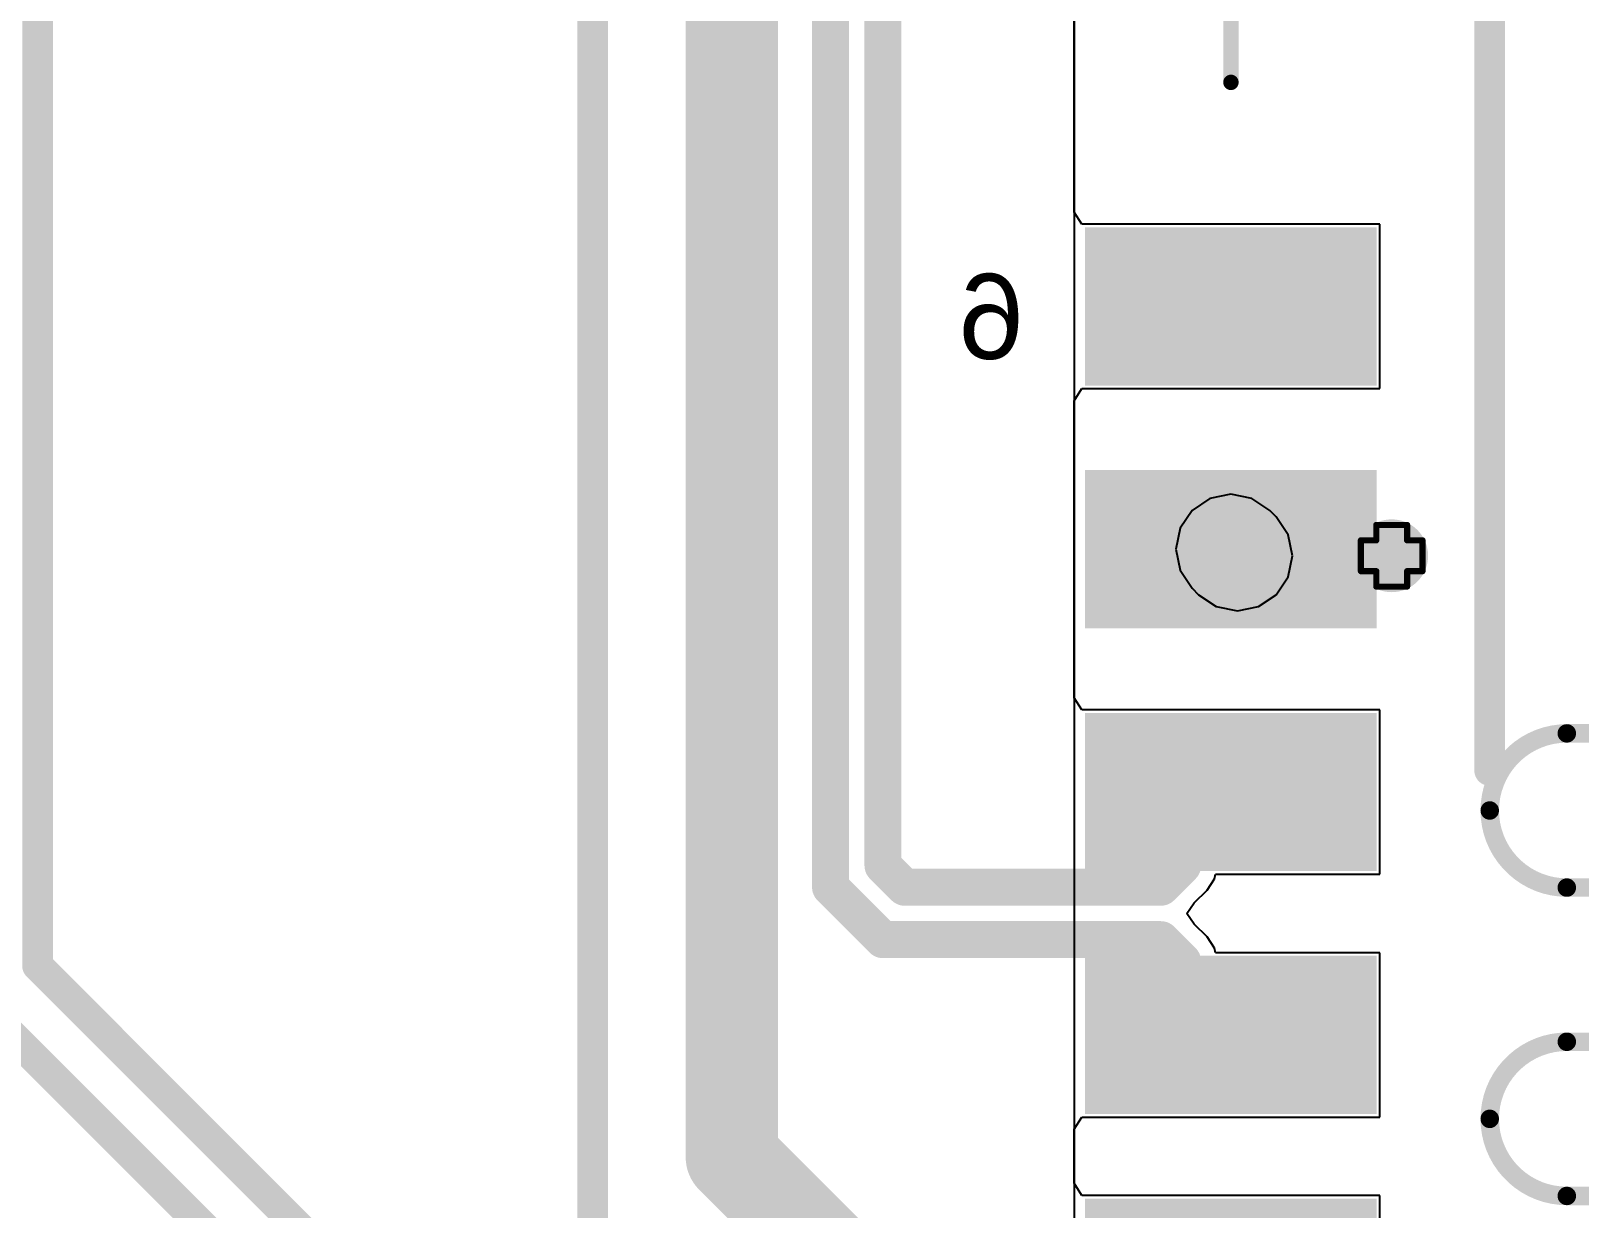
# Model space of a CAD drawing. Header units: inches. Extents: x -1 to 13, y -1.6 to 0.5.
# Drawn here: x 0.645 to 1.147, y -0.83 to -0.448 of the extents above; entities that cross this region are included whole.
import ezdxf

# ---------------------------------------------------------------- set-up
doc = ezdxf.new("R2010")
doc.units = ezdxf.units.IN
doc.header["$MEASUREMENT"] = 0
for name, color, linetype in [('Bottom Layer', 5, 'Continuous'), ('Bottom Overlay', 54, 'Continuous'), ('Bottom Paste', 16, 'Continuous'), ('Bottom Solder', 6, 'Continuous'), ('Dimensions', 6, 'Continuous'), ('Drill Drawing', 1, 'Continuous'), ('Top Layer', 1, 'Continuous'), ('Via Holes', 16, 'Continuous')]:
    doc.layers.add(name, color=color, linetype=linetype)
doc.styles.add('Arial', font='', dxfattribs={"height": 0.2})
doc.styles.get('Arial').set_extended_font_data('Arial')

# ---------------------------------------------------------------- blocks, each defined once
blk = doc.blocks.new('BL_R8812AF1_B_11')
at = {"layer": 'Bottom Layer'}
for points in [[(-0.5748, 0.06102), (-0.48819, 0.06102), (-0.48819, 0.01772), (-0.5748, 0.01772)], [(-0.5748, -0.01772), (-0.48819, -0.01772), (-0.48819, -0.06102), (-0.5748, -0.06102)], [(-0.5748, -0.09646), (-0.48819, -0.09646), (-0.48819, -0.13976), (-0.5748, -0.13976)], [(-0.5748, -0.1752), (-0.48819, -0.1752), (-0.48819, -0.2185), (-0.5748, -0.2185)]]:
    blk.add_hatch(color=5, dxfattribs=at).paths.add_polyline_path(points)
at = {"layer": 'Bottom Paste'}
for points in [[(-0.5748, 0.06102), (-0.48819, 0.06102), (-0.48819, 0.01772), (-0.5748, 0.01772)], [(-0.5748, -0.01772), (-0.48819, -0.01772), (-0.48819, -0.06102), (-0.5748, -0.06102)], [(-0.5748, -0.09646), (-0.48819, -0.09646), (-0.48819, -0.13976), (-0.5748, -0.13976)], [(-0.5748, -0.1752), (-0.48819, -0.1752), (-0.48819, -0.2185), (-0.5748, -0.2185)]]:
    blk.add_hatch(color=16, dxfattribs=at).paths.add_polyline_path(points)
at = {"layer": 'Bottom Solder'}
for points in [[(-0.5788, 0.14376), (-0.48419, 0.14376), (-0.48419, 0.09246), (-0.5788, 0.09246)], [(-0.5788, 0.06502), (-0.48419, 0.06502), (-0.48419, 0.01372), (-0.5788, 0.01372)], [(-0.5788, -0.01372), (-0.48419, -0.01372), (-0.48419, -0.06502), (-0.5788, -0.06502)], [(-0.5788, -0.09246), (-0.48419, -0.09246), (-0.48419, -0.14376), (-0.5788, -0.14376)], [(-0.5788, -0.1712), (-0.48419, -0.1712), (-0.48419, -0.2225), (-0.5788, -0.2225)]]:
    blk.add_hatch(color=6, dxfattribs=at).paths.add_polyline_path(points)
at = {"layer": 'Bottom Overlay', "const_width": 0.005}
blk.add_lwpolyline([(-0.5315, -0.26952), (-0.5315, -0.35039)], dxfattribs=at)
at = {"layer": 'Bottom Overlay', "const_width": 0.0025}
blk.add_lwpolyline([(-0.53275, -0.26952, 1), (-0.53025, -0.26952, 1)], format="xyb", close=True, dxfattribs=at)
at = {"layer": 'Bottom Overlay', "style": 'Arial', "text_generation_flag": 2}
blk.add_text('6', height=0.02756, rotation=180, dxfattribs=at).set_placement((-0.4645, -0.17985))

msp = doc.modelspace()

# ---------------------------------------------------------------- hatches: boundary and pattern name
at = {"layer": 'Bottom Layer'}
h = msp.add_hatch(color=5, dxfattribs=at)
edge = h.paths.add_edge_path()
edge.add_arc((1.086, -0.618), 0.01181, 0, 360)
at = {"layer": 'Top Layer'}
h = msp.add_hatch(color=1, dxfattribs=at)
edge = h.paths.add_edge_path()
edge.add_arc((1.086, -0.618), 0.01181, 0, 360)
at = {"layer": 'Via Holes'}
h = msp.add_hatch(color=7, dxfattribs=at)
edge = h.paths.add_edge_path()
edge.add_arc((1.086, -0.618), 0.00591, 0, 360)

# ---------------------------------------------------------------- linework, layer by layer
at = {"layer": 'Bottom Layer'}
for p, q in [((0.983, -0.393), (0.983, -1.071)), ((0.983, -0.50655), (0.983, -0.393)), ((0.98554, -0.5105), (0.983, -0.50655)), ((0.988, -0.5105), (0.98554, -0.5105)), ((1.08215, -0.5105), (0.988, -0.5105)), ((1.08215, -0.5638), (1.08215, -0.5105)), ((0.983, -0.56775), (0.98554, -0.5638)), ((0.98554, -0.5638), (0.988, -0.5638)), ((0.988, -0.5638), (1.08215, -0.5638)), ((0.983, -0.66403), (0.983, -0.56775)), ((1.02701, -0.59941), (1.02123, -0.60327)), ((1.03384, -0.59805), (1.02701, -0.59941)), ((1.04067, -0.59941), (1.03384, -0.59805)), ((1.04646, -0.60327), (1.04067, -0.59941)), ((1.02123, -0.60327), (1.01736, -0.60906)), ((1.04857, -0.60538), (1.04646, -0.60327)), ((1.05244, -0.61117), (1.04857, -0.60538)), ((1.01736, -0.60906), (1.016, -0.61589)), ((1.0538, -0.618), (1.05244, -0.61117)), ((1.016, -0.61589), (1.01736, -0.62272)), ((1.05244, -0.62483), (1.0538, -0.618)), ((1.01736, -0.62272), (1.02123, -0.62851)), ((1.04857, -0.63062), (1.05244, -0.62483)), ((1.02123, -0.62851), (1.02334, -0.63062)), ((1.02334, -0.63062), (1.02912, -0.63448)), ((1.04278, -0.63448), (1.04857, -0.63062)), ((1.02912, -0.63448), (1.03595, -0.63584)), ((1.03595, -0.63584), (1.04278, -0.63448)), ((0.98554, -0.66798), (0.983, -0.66403)), ((1.08215, -0.66798), (0.98554, -0.66798)), ((1.08215, -0.72128), (1.08215, -0.66798)), ((1.02612, -0.7264), (1.02855, -0.72276)), ((1.02855, -0.72276), (1.02884, -0.72128)), ((1.02884, -0.72128), (1.08215, -0.72128)), ((1.02196, -0.73056), (1.02612, -0.7264)), ((1.02612, -0.7264), (1.02612, -0.7264)), ((1.0195, -0.734), (1.02196, -0.73056)), ((1.02196, -0.73744), (1.0195, -0.734)), ((1.02612, -0.7416), (1.02196, -0.73744)), ((1.02855, -0.74524), (1.02612, -0.7416)), ((1.02612, -0.7416), (1.02612, -0.7416)), ((1.02884, -0.74672), (1.02855, -0.74524)), ((1.08215, -0.74672), (1.02884, -0.74672)), ((1.08215, -0.80002), (1.08215, -0.74672)), ((0.983, -0.80397), (0.98554, -0.80002)), ((0.98554, -0.80002), (1.08215, -0.80002)), ((0.983, -0.82151), (0.983, -0.80397)), ((0.98554, -0.82546), (0.983, -0.82151)), ((1.08215, -0.82546), (0.98554, -0.82546)), ((1.08215, -0.87876), (1.08215, -0.82546))]:
    msp.add_line(p, q, dxfattribs=at)
for points, const_width in [([(0.6468, -0.75095), (0.6468, 0.1398)], 0.01), ([(0.82685, -0.89314), (0.82685, -0.15211)], 0.01), ([(0.872, -0.813), (0.872, -0.34587)], 0.03), ([(0.872, -0.813), (0.872, -0.34587)], 0.03), ([(0.904, -0.72551), (0.904, -0.37192)], 0.012), ([(0.921, -0.71847), (0.921, -0.37896)], 0.012), ([(1.03384, -0.61589), (1.03595, -0.618)], 0.025), ([(1.01819, -0.71028), (1.03384, -0.69463)], 0.012), ([(1.01819, -0.71847), (1.01819, -0.71028)], 0.012), ([(0.921, -0.71847), (0.92803, -0.7255)], 0.012), ([(1.01116, -0.7255), (1.01819, -0.71847)], 0.012), ([(0.904, -0.72551), (0.92099, -0.7425)], 0.012), ([(0.92803, -0.7255), (1.01116, -0.7255)], 0.012), ([(0.92099, -0.7425), (1.01116, -0.7425)], 0.012), ([(1.01116, -0.7425), (1.01819, -0.74953)], 0.012), ([(0.6468, -0.75095), (1.00403, -1.10819)], 0.01), ([(1.01819, -0.75772), (1.01819, -0.74953)], 0.012), ([(1.01819, -0.75772), (1.03384, -0.77337)], 0.012), ([(0.62499, -0.75999), (0.995, -1.13)], 0.01), ([(0.872, -0.813), (0.912, -0.853)], 0.03)]:
    msp.add_lwpolyline(points, dxfattribs=dict(at, const_width=const_width))
for points, const_width in [([(1.02759, -0.61589, 1), (1.04009, -0.61589, 1)], 0.0125), ([(1.0297, -0.618, 1), (1.0422, -0.618, 1)], 0.0125), ([(1.03084, -0.69463, 1), (1.03684, -0.69463, 1)], 0.006), ([(1.01519, -0.71028, 1), (1.02119, -0.71028, 1)], 0.006), ([(1.01519, -0.71028, 1), (1.02119, -0.71028, 1)], 0.006), ([(0.918, -0.71847, 1), (0.924, -0.71847, 1)], 0.006), ([(0.918, -0.71847, 1), (0.924, -0.71847, 1)], 0.006), ([(1.01519, -0.71847, 1), (1.02119, -0.71847, 1)], 0.006), ([(1.01519, -0.71847, 1), (1.02119, -0.71847, 1)], 0.006), ([(0.901, -0.72551, 1), (0.907, -0.72551, 1)], 0.006), ([(0.901, -0.72551, 1), (0.907, -0.72551, 1)], 0.006), ([(0.92503, -0.7255, 1), (0.93103, -0.7255, 1)], 0.006), ([(0.92503, -0.7255, 1), (0.93103, -0.7255, 1)], 0.006), ([(1.00816, -0.7255, 1), (1.01416, -0.7255, 1)], 0.006), ([(1.00816, -0.7255, 1), (1.01416, -0.7255, 1)], 0.006), ([(0.91799, -0.7425, 1), (0.92399, -0.7425, 1)], 0.006), ([(0.91799, -0.7425, 1), (0.92399, -0.7425, 1)], 0.006), ([(1.00816, -0.7425, 1), (1.01416, -0.7425, 1)], 0.006), ([(1.00816, -0.7425, 1), (1.01416, -0.7425, 1)], 0.006), ([(0.6443, -0.75095, 1), (0.6493, -0.75095, 1)], 0.005), ([(0.6443, -0.75095, 1), (0.6493, -0.75095, 1)], 0.005), ([(1.01519, -0.74953, 1), (1.02119, -0.74953, 1)], 0.006), ([(1.01519, -0.74953, 1), (1.02119, -0.74953, 1)], 0.006), ([(1.01519, -0.75772, 1), (1.02119, -0.75772, 1)], 0.006), ([(1.01519, -0.75772, 1), (1.02119, -0.75772, 1)], 0.006), ([(1.03084, -0.77337, 1), (1.03684, -0.77337, 1)], 0.006), ([(0.8645, -0.813, 1), (0.8795, -0.813, 1)], 0.015), ([(0.8645, -0.813, 1), (0.8795, -0.813, 1)], 0.015), ([(0.8645, -0.813, 1), (0.8795, -0.813, 1)], 0.015)]:
    msp.add_lwpolyline(points, format="xyb", close=True, dxfattribs=dict(at, const_width=const_width))
at = {"layer": 'Dimensions'}
for points, const_width in [([(1.1178, -0.68761), (1.1178, -0.322)], 0.01), ([(1.1428, -0.67561), (2.1428, -0.67561)], 0.006), ([(1.1428, -0.67561), (2.1428, -0.67561)], 0.006), ([(1.1428, -0.72561), (2.1428, -0.72561)], 0.006), ([(1.1428, -0.72561), (2.1428, -0.72561)], 0.006), ([(1.1428, -0.77561), (2.1428, -0.77561)], 0.006), ([(1.1428, -0.77561), (2.1428, -0.77561)], 0.006), ([(1.1428, -0.82561), (2.1428, -0.82561)], 0.006), ([(1.1428, -0.82561), (2.1428, -0.82561)], 0.006)]:
    msp.add_lwpolyline(points, dxfattribs=dict(at, const_width=const_width))
at = {"layer": 'Dimensions', "const_width": 0.006}
for points in [[(1.1178, -0.70061, -0.414214), (1.1428, -0.67561)], [(1.1178, -0.70061, -0.414214), (1.1428, -0.67561)], [(1.1428, -0.72561, -0.414214), (1.1178, -0.70061)], [(1.1428, -0.72561, -0.414214), (1.1178, -0.70061)], [(1.1178, -0.80061, -0.414214), (1.1428, -0.77561)], [(1.1178, -0.80061, -0.414214), (1.1428, -0.77561)], [(1.1428, -0.82561, -0.414214), (1.1178, -0.80061)], [(1.1428, -0.82561, -0.414214), (1.1178, -0.80061)]]:
    msp.add_lwpolyline(points, format="xyb", dxfattribs=at)
at = {"layer": 'Dimensions'}
for points, const_width in [([(1.1413, -0.67561, 1), (1.1443, -0.67561, 1)], 0.003), ([(1.1413, -0.67561, 1), (1.1443, -0.67561, 1)], 0.003), ([(1.1413, -0.67561, 1), (1.1443, -0.67561, 1)], 0.003), ([(1.1413, -0.67561, 1), (1.1443, -0.67561, 1)], 0.003), ([(1.1153, -0.68761, 1), (1.1203, -0.68761, 1)], 0.005), ([(1.1163, -0.70061, 1), (1.1193, -0.70061, 1)], 0.003), ([(1.1163, -0.70061, 1), (1.1193, -0.70061, 1)], 0.003), ([(1.1163, -0.70061, 1), (1.1193, -0.70061, 1)], 0.003), ([(1.1163, -0.70061, 1), (1.1193, -0.70061, 1)], 0.003), ([(1.1413, -0.72561, 1), (1.1443, -0.72561, 1)], 0.003), ([(1.1413, -0.72561, 1), (1.1443, -0.72561, 1)], 0.003), ([(1.1413, -0.72561, 1), (1.1443, -0.72561, 1)], 0.003), ([(1.1413, -0.72561, 1), (1.1443, -0.72561, 1)], 0.003), ([(1.1413, -0.77561, 1), (1.1443, -0.77561, 1)], 0.003), ([(1.1413, -0.77561, 1), (1.1443, -0.77561, 1)], 0.003), ([(1.1413, -0.77561, 1), (1.1443, -0.77561, 1)], 0.003), ([(1.1413, -0.77561, 1), (1.1443, -0.77561, 1)], 0.003), ([(1.1163, -0.80061, 1), (1.1193, -0.80061, 1)], 0.003), ([(1.1163, -0.80061, 1), (1.1193, -0.80061, 1)], 0.003), ([(1.1163, -0.80061, 1), (1.1193, -0.80061, 1)], 0.003), ([(1.1163, -0.80061, 1), (1.1193, -0.80061, 1)], 0.003), ([(1.1413, -0.82561, 1), (1.1443, -0.82561, 1)], 0.003), ([(1.1413, -0.82561, 1), (1.1443, -0.82561, 1)], 0.003), ([(1.1413, -0.82561, 1), (1.1443, -0.82561, 1)], 0.003), ([(1.1413, -0.82561, 1), (1.1443, -0.82561, 1)], 0.003)]:
    msp.add_lwpolyline(points, format="xyb", close=True, dxfattribs=dict(at, const_width=const_width))
at = {"layer": 'Drill Drawing', "const_width": 0.002}
for points in [[(1.081, -0.613), (1.081, -0.608)], [(1.081, -0.608), (1.091, -0.608)], [(1.091, -0.613), (1.091, -0.608)], [(1.076, -0.623), (1.076, -0.613)], [(1.076, -0.613), (1.081, -0.613)], [(1.091, -0.613), (1.096, -0.613)], [(1.096, -0.623), (1.096, -0.613)], [(1.076, -0.623), (1.081, -0.623)], [(1.081, -0.628), (1.081, -0.623)], [(1.091, -0.623), (1.096, -0.623)], [(1.091, -0.628), (1.091, -0.623)], [(1.081, -0.628), (1.091, -0.628)]]:
    msp.add_lwpolyline(points, dxfattribs=at)
at = {"layer": 'Drill Drawing', "const_width": 0.001}
for points in [[(1.0805, -0.608, 1), (1.0815, -0.608, 1)], [(1.0805, -0.608, 1), (1.0815, -0.608, 1)], [(1.0905, -0.608, 1), (1.0915, -0.608, 1)], [(1.0905, -0.608, 1), (1.0915, -0.608, 1)], [(1.0755, -0.613, 1), (1.0765, -0.613, 1)], [(1.0755, -0.613, 1), (1.0765, -0.613, 1)], [(1.0805, -0.613, 1), (1.0815, -0.613, 1)], [(1.0805, -0.613, 1), (1.0815, -0.613, 1)], [(1.0905, -0.613, 1), (1.0915, -0.613, 1)], [(1.0905, -0.613, 1), (1.0915, -0.613, 1)], [(1.0955, -0.613, 1), (1.0965, -0.613, 1)], [(1.0955, -0.613, 1), (1.0965, -0.613, 1)], [(1.0755, -0.623, 1), (1.0765, -0.623, 1)], [(1.0755, -0.623, 1), (1.0765, -0.623, 1)], [(1.0805, -0.623, 1), (1.0815, -0.623, 1)], [(1.0805, -0.623, 1), (1.0815, -0.623, 1)], [(1.0905, -0.623, 1), (1.0915, -0.623, 1)], [(1.0905, -0.623, 1), (1.0915, -0.623, 1)], [(1.0955, -0.623, 1), (1.0965, -0.623, 1)], [(1.0955, -0.623, 1), (1.0965, -0.623, 1)], [(1.0805, -0.628, 1), (1.0815, -0.628, 1)], [(1.0805, -0.628, 1), (1.0815, -0.628, 1)], [(1.0905, -0.628, 1), (1.0915, -0.628, 1)], [(1.0905, -0.628, 1), (1.0915, -0.628, 1)]]:
    msp.add_lwpolyline(points, format="xyb", close=True, dxfattribs=at)

# ---------------------------------------------------------------- block references
at = {"rotation": 180}
msp.add_blockref('BL_R8812AF1_B_11', (0.50235, -0.734), dxfattribs=at)

doc.saveas('drawing.dxf')
